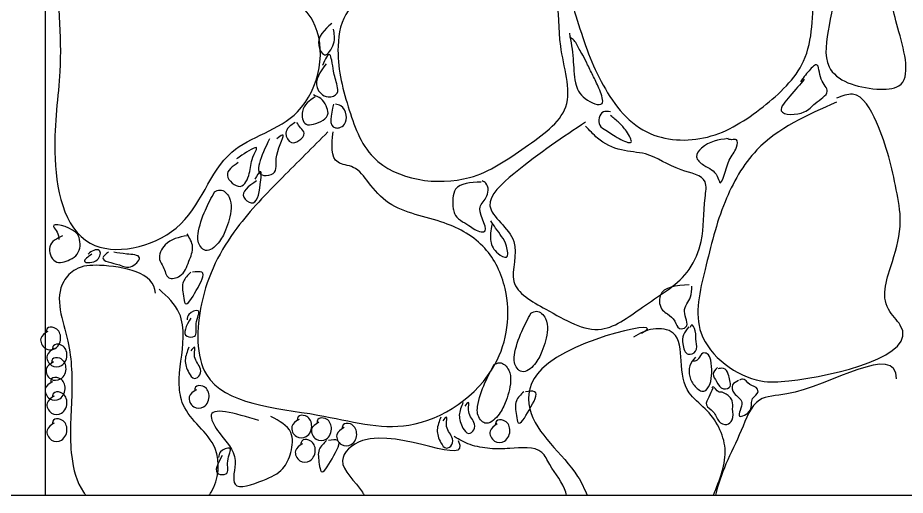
# Model space of a CAD drawing. Extents: x 152 to 700, y -120 to 84.
# Drawn here: x 220.323 to 221.057, y 72.817 to 73.212 of the extents above; entities that cross this region are included whole.
import ezdxf

# ---------------------------------------------------------------- set-up
doc = ezdxf.new("R2010")
doc.units = 0
doc.header["$LTSCALE"] = 0.03
doc.layers.get('0').update_dxf_attribs({"linetype": 'CONTINUOUS'})
doc.layers.add('MUEBLES', color=8, linetype='CONTINUOUS')

msp = doc.modelspace()

# ---------------------------------------------------------------- linework, layer by layer
at = {"ltscale": 0.03}
for p, q in [((220.34528, 73.77313), (220.34528, 72.8168)), ((219.58904, 72.8168), (233.02815, 72.8168))]:
    msp.add_line(p, q, dxfattribs=at)
at = {"layer": 'MUEBLES', "ltscale": 0.03}
for points, start_tangent in [([(220.44525, 73.32186), (220.39086, 73.32604), (220.36576, 73.32186), (220.35321, 73.26336), (220.35739, 73.16725), (220.35321, 73.1004), (220.38249, 73.02518), (220.45362, 73.03772), (220.49964, 73.1004), (220.55404, 73.13383), (220.56659, 73.20904), (220.53312, 73.23829), (220.49964, 73.255), (220.46199, 73.28425), (220.46199, 73.30097), (220.45362, 73.31768), (220.41597, 73.3344)], (0.986426, -0.164209)), ([(220.85109, 73.3344), (220.80507, 73.28843), (220.77997, 73.26336), (220.78415, 73.21322), (220.80507, 73.1589), (220.84273, 73.11711), (220.89293, 73.11293), (220.93896, 73.138), (220.97243, 73.17561), (220.9808, 73.23411), (220.98498, 73.29261), (220.9808, 73.31768), (220.95151, 73.33022), (220.9264, 73.3135), (220.86365, 73.30933), (220.84273, 73.3344)], (0.894674, 0.446719)), ([(220.69629, 73.29679), (220.667, 73.26754), (220.62935, 73.23829), (220.59587, 73.2174), (220.58751, 73.18815), (220.59587, 73.138), (220.61679, 73.09622), (220.69629, 73.0795), (220.74231, 73.10458), (220.77578, 73.138), (220.7716, 73.18815), (220.76742, 73.22993), (220.73394, 73.27172), (220.70466, 73.28425), (220.70047, 73.29261)], (-0.447682, 0.894193)), ([(220.58222, 73.20671), (220.57163, 73.18857), (220.57617, 73.18101), (220.58374, 73.19008), (220.58374, 73.20218)], (0, 1)), ([(220.77885, 73.19868), (220.78186, 73.17769), (220.78386, 73.15769), (220.79187, 73.14469), (220.80589, 73.14069), (220.80388, 73.15169), (220.79888, 73.16269), (220.79387, 73.17269), (220.78987, 73.18069), (220.78686, 73.18569), (220.78186, 73.19368), (220.77885, 73.19568)], (0, 1)), ([(220.57768, 73.17345), (220.57011, 73.1538), (220.5792, 73.14624), (220.58676, 73.14927), (220.58676, 73.15531), (220.58374, 73.16741), (220.58222, 73.17648), (220.58071, 73.18101), (220.57465, 73.17194)], (1, 0)), ([(220.97309, 73.16069), (220.96107, 73.14669), (220.95406, 73.13469), (220.97309, 73.13369), (220.9821, 73.14069), (220.99211, 73.15069), (220.9871, 73.16069), (220.9831, 73.17269), (220.97609, 73.16669), (220.97209, 73.16169), (220.97008, 73.15869)], (0.781302, 0.624153)), ([(220.99978, 73.1417), (220.93388, 73.10222), (220.90753, 73.05944), (220.89105, 73.00351), (220.88776, 72.95086), (220.93718, 72.91138), (220.96024, 72.91138), (221.05249, 72.95744), (221.04261, 72.9706), (221.0459, 73.01009), (221.05249, 73.04299), (221.0492, 73.06932), (221.03272, 73.12525), (221.01295, 73.14829), (220.99978, 73.14499)], (1, 0)), ([(220.5686, 73.14624), (220.558, 73.13415), (220.56103, 73.12356), (220.56708, 73.12356), (220.5792, 73.13264), (220.57768, 73.13868), (220.57314, 73.14473), (220.56708, 73.14775)], (0.707505, -0.706709)), ([(220.8129, 73.13369), (220.80689, 73.13369), (220.80388, 73.12269), (220.80889, 73.11869), (220.8199, 73.11169), (220.82991, 73.10869), (220.82591, 73.11769), (220.8199, 73.12469), (220.8129, 73.13069)], (0.894627, 0.446814)), ([(220.55195, 73.12508), (220.54438, 73.11601), (220.54892, 73.10845), (220.55498, 73.10996), (220.55952, 73.11601), (220.55649, 73.12054), (220.55346, 73.12508)], (0.894665, 0.446738)), ([(220.57914, 73.11711), (220.54148, 73.0795), (220.50383, 73.03772), (220.47454, 72.97504), (220.47872, 72.91654), (220.57077, 72.88311), (220.64608, 72.87476), (220.71721, 72.9249), (220.72558, 72.98758), (220.70884, 73.02101), (220.67537, 73.0419), (220.62935, 73.05861), (220.61261, 73.07533), (220.60006, 73.08786), (220.58751, 73.09204), (220.58332, 73.11711)], (-1, 0)), ([(220.53076, 73.11147), (220.52621, 73.08123), (220.53378, 73.08275), (220.53681, 73.09786), (220.54135, 73.11449), (220.53681, 73.11147)], (1, 0)), ([(220.91001, 73.11169), (220.88799, 73.10369), (220.88398, 73.09669), (220.88999, 73.08969), (220.901, 73.08069), (220.903, 73.07569), (220.91101, 73.09369), (220.91702, 73.10469), (220.91702, 73.11069), (220.91301, 73.11069), (220.90901, 73.11169)], (0.980646, 0.19579)), ([(220.52016, 73.0767), (220.50956, 73.06309), (220.51562, 73.05856), (220.52319, 73.07368), (220.52319, 73.08426), (220.51864, 73.07821)], (0.894659, -0.446749)), ([(220.70577, 73.07569), (220.68474, 73.0697), (220.68274, 73.0537), (220.68374, 73.0497), (220.69575, 73.0397), (220.70577, 73.0347), (220.70777, 73.0347), (220.70477, 73.0537), (220.70977, 73.0627), (220.70977, 73.0747), (220.70677, 73.07669)], (-1, 0)), ([(220.3597, 73.03134), (220.3491, 73.02227), (220.35365, 73.01018), (220.36576, 73.01169), (220.37181, 73.01623), (220.37332, 73.02983), (220.3703, 73.03437), (220.35213, 73.0389), (220.35516, 73.03437), (220.35667, 73.02832)], (0.707637, 0.706576)), ([(220.71478, 73.0407), (220.71378, 73.0267), (220.71978, 73.0167), (220.72679, 73.0137), (220.72679, 73.0227), (220.72279, 73.0307), (220.71778, 73.0377), (220.71378, 73.0437)], (-0.555207, -0.831712)), ([(220.38392, 73.01623), (220.37787, 73.01018), (220.38846, 73.01169), (220.38998, 73.01925), (220.38544, 73.01925), (220.38089, 73.01623)], (1, 0)), ([(220.39754, 73.01774), (220.393, 73.0132), (220.40663, 73.00716), (220.41571, 73.00564), (220.42328, 73.0132), (220.41268, 73.01623), (220.40209, 73.01774)], (-0.707433, -0.70678)), ([(220.46566, 73.00111), (220.45961, 72.99355), (220.45961, 72.98146), (220.46112, 72.97541), (220.47021, 72.98599), (220.47475, 73.00111), (220.46718, 73.00111)], (0.948794, -0.315894)), ([(220.46566, 72.96331), (220.46264, 72.9482), (220.46869, 72.9482), (220.47021, 72.95878), (220.47172, 72.96936), (220.46415, 72.96634), (220.46264, 72.9618)], (0.707566, 0.706648)), ([(220.87755, 72.95594), (220.87312, 72.9495), (220.87271, 72.94185), (220.87715, 72.93339), (220.8832, 72.93581), (220.8836, 72.94386), (220.88279, 72.95272), (220.87997, 72.95755), (220.87876, 72.95554)], (0, -1)), ([(220.3476, 72.9523), (220.34165, 72.94636), (220.34537, 72.93818), (220.35356, 72.93818), (220.35802, 72.94785), (220.35281, 72.95528), (220.34686, 72.95453), (220.34612, 72.95156)], (0.970224, 0.242208)), ([(220.35281, 72.93818), (220.34686, 72.93224), (220.35058, 72.92406), (220.35877, 72.92406), (220.36323, 72.93372), (220.35802, 72.94116), (220.35207, 72.94041), (220.35132, 72.93744)], (0.970224, 0.242208)), ([(220.46415, 72.93913), (220.46112, 72.92854), (220.46415, 72.91796), (220.46869, 72.91342), (220.47323, 72.91645), (220.47323, 72.9225), (220.46869, 72.93308), (220.46869, 72.93913), (220.46566, 72.9361)], (0.707637, 0.706576)), ([(220.35207, 72.92704), (220.34612, 72.92109), (220.34984, 72.91291), (220.35802, 72.91291), (220.36249, 72.92258), (220.35728, 72.93001), (220.35132, 72.92927), (220.35058, 72.92629)], (0.970224, 0.242208)), ([(220.8832, 72.93098), (220.87836, 72.92373), (220.87836, 72.91487), (220.88279, 72.90682), (220.89005, 72.90279), (220.89489, 72.90843), (220.8965, 72.91809), (220.89569, 72.92856), (220.89287, 72.93379), (220.88924, 72.9342), (220.88561, 72.92977), (220.884, 72.92816), (220.88078, 72.92775)], (0.610156, 0.792282)), ([(220.35132, 72.91068), (220.34537, 72.90474), (220.34909, 72.89656), (220.35728, 72.89656), (220.36174, 72.90623), (220.35653, 72.91366), (220.35058, 72.91291), (220.34984, 72.90994)], (0.970224, 0.242208)), ([(220.47039, 72.904), (220.46444, 72.89805), (220.46816, 72.88988), (220.47635, 72.88988), (220.48081, 72.89954), (220.4756, 72.90697), (220.46965, 72.90623), (220.4689, 72.90325)], (0.970224, 0.242208)), ([(220.89731, 72.9052), (220.89408, 72.89796), (220.89207, 72.89151), (220.89771, 72.88588), (220.90255, 72.87782), (220.909, 72.87541), (220.91343, 72.87903), (220.91384, 72.88829), (220.91343, 72.89474), (220.91142, 72.89796), (220.9086, 72.90037), (220.90376, 72.90198), (220.90255, 72.90198), (220.89731, 72.90641), (220.8965, 72.9052)], (1, 0)), ([(220.91868, 72.91165), (220.91384, 72.90802), (220.91505, 72.90118), (220.9215, 72.89353), (220.91948, 72.88225), (220.92835, 72.88709), (220.93037, 72.89675), (220.9348, 72.90239), (220.9344, 72.9044), (220.92795, 72.90843), (220.9219, 72.91286), (220.91948, 72.91205)], (0.447452, 0.894308)), ([(220.35281, 72.89879), (220.34686, 72.89285), (220.35058, 72.88467), (220.35877, 72.88467), (220.36323, 72.89433), (220.35802, 72.90177), (220.35207, 72.90102), (220.35132, 72.89805)], (0.970224, 0.242208)), ([(220.74101, 72.90235), (220.73496, 72.8948), (220.73496, 72.8827), (220.73647, 72.87665), (220.74555, 72.88724), (220.75009, 72.90235), (220.74253, 72.90235)], (0.948794, -0.315894)), ([(220.69082, 72.89355), (220.68779, 72.88296), (220.69082, 72.87238), (220.69536, 72.86785), (220.6999, 72.87087), (220.6999, 72.87692), (220.69536, 72.8875), (220.69536, 72.89355), (220.69233, 72.89052)], (0.707637, 0.706576)), ([(220.52205, 72.87847), (220.48252, 72.88176), (220.4891, 72.8686), (220.50228, 72.84557), (220.50228, 72.82582), (220.52535, 72.82911), (220.54182, 72.83899), (220.54841, 72.85215), (220.54841, 72.8686), (220.53194, 72.88176)], (0, 1)), ([(220.35281, 72.8765), (220.34686, 72.87055), (220.35058, 72.86238), (220.35877, 72.86238), (220.36323, 72.87204), (220.35802, 72.87947), (220.35207, 72.87873), (220.35132, 72.87575)], (0.970224, 0.242208)), ([(220.55523, 72.87947), (220.54928, 72.87352), (220.553, 72.86535), (220.56118, 72.86535), (220.56565, 72.87501), (220.56044, 72.88244), (220.55448, 72.8817), (220.55374, 72.87873)], (0.970224, 0.242208)), ([(220.5716, 72.87724), (220.56565, 72.87129), (220.56937, 72.86312), (220.57755, 72.86312), (220.58202, 72.87278), (220.57681, 72.88021), (220.57086, 72.87947), (220.57011, 72.8765)], (0.970224, 0.242208)), ([(220.67256, 72.88139), (220.66954, 72.87081), (220.67256, 72.86023), (220.6771, 72.85569), (220.68164, 72.85872), (220.68164, 72.86476), (220.6771, 72.87534), (220.6771, 72.88139), (220.67408, 72.87837)], (0.707637, 0.706576)), ([(220.71916, 72.87572), (220.71321, 72.86977), (220.71693, 72.8616), (220.72512, 72.8616), (220.72958, 72.87126), (220.72437, 72.87869), (220.71842, 72.87795), (220.71767, 72.87498)], (0.970224, 0.242208)), ([(220.59244, 72.87278), (220.58648, 72.86683), (220.59021, 72.85866), (220.59839, 72.85866), (220.60286, 72.86832), (220.59765, 72.87575), (220.59169, 72.87501), (220.59095, 72.87204)], (0.970224, 0.242208)), ([(220.55821, 72.8594), (220.55225, 72.85346), (220.55597, 72.84528), (220.56416, 72.84528), (220.56862, 72.85494), (220.56341, 72.86238), (220.55746, 72.86163), (220.55672, 72.85866)], (0.970224, 0.242208)), ([(220.57803, 72.86213), (220.57198, 72.85457), (220.57198, 72.84247), (220.57349, 72.83643), (220.58258, 72.84701), (220.58712, 72.86213), (220.57955, 72.86213)], (0.948794, -0.315894)), ([(220.49171, 72.8496), (220.48868, 72.83448), (220.49474, 72.83448), (220.49625, 72.84507), (220.49777, 72.85565), (220.4902, 72.85263), (220.48868, 72.84809)], (0.707566, 0.706648))]:
    msp.add_spline(points, degree=3, dxfattribs=dict(at, start_tangent=start_tangent))
for points, end_tangent in [([(221.01985, 73.31274), (221.00145, 73.24449), (220.99357, 73.20512), (220.99357, 73.171), (221.03299, 73.15263), (221.05139, 73.15525), (221.05139, 73.19987), (221.04613, 73.24449), (221.04876, 73.27336), (221.03299, 73.29436), (221.03299, 73.30486), (221.02511, 73.30749), (221.02248, 73.31011)], (-0.034513, 0.999404)), ([(220.90134, 72.92252), (220.89771, 72.91688), (220.90053, 72.91084), (220.90618, 72.9048), (220.91182, 72.90682), (220.91142, 72.91165), (220.91021, 72.91688), (220.90618, 72.92171), (220.90376, 72.92171), (220.90174, 72.92131)], (-0.152121, -0.988362))]:
    msp.add_spline(points, degree=3, dxfattribs=dict(at, end_tangent=end_tangent))
for points in [[(220.58374, 73.14019), (220.58525, 73.12054), (220.58828, 73.12054), (220.59282, 73.12356), (220.59433, 73.13112), (220.58979, 73.13868), (220.58525, 73.14019)], [(220.79221, 73.12525), (220.73291, 73.08248), (220.71314, 73.05615), (220.73291, 73.02654), (220.73291, 72.99364), (220.75927, 72.9706), (220.80539, 72.95415), (220.84163, 72.97389), (220.87787, 73.00351), (220.88776, 73.02654), (220.89105, 73.06273), (220.89105, 73.0759), (220.87128, 73.08577), (220.84163, 73.09893), (220.82186, 73.10222), (220.8021, 73.11209), (220.79221, 73.12196)], [(220.50502, 73.09182), (220.49594, 73.08123), (220.50653, 73.07216), (220.5141, 73.08275), (220.51713, 73.09635), (220.52016, 73.10391), (220.50805, 73.09786), (220.50351, 73.09484)], [(220.48534, 73.06763), (220.47777, 73.05251), (220.47172, 73.03286), (220.47172, 73.02681), (220.47777, 73.01925), (220.48837, 73.0253), (220.49443, 73.03588), (220.49897, 73.05402), (220.49745, 73.06309), (220.48988, 73.06914), (220.48534, 73.06763)], [(220.46264, 73.03134), (220.44447, 73.02379), (220.43993, 73.01169), (220.44296, 73.00564), (220.4475, 72.99657), (220.45658, 72.99809), (220.46415, 73.01018), (220.46718, 73.02227), (220.46264, 73.03286)], [(220.87797, 72.9907), (220.85394, 72.9817), (220.85595, 72.9697), (220.85995, 72.9667), (220.86596, 72.9607), (220.86996, 72.95471), (220.87497, 72.95571), (220.87397, 72.9687), (220.87897, 72.9807), (220.87998, 72.9897)], [(220.747, 72.96735), (220.73943, 72.95224), (220.73338, 72.93258), (220.73338, 72.92654), (220.73943, 72.91898), (220.75003, 72.92502), (220.75608, 72.93561), (220.76062, 72.95375), (220.75911, 72.96282), (220.75154, 72.96887), (220.747, 72.96735)], [(220.71657, 72.92481), (220.70901, 72.9097), (220.70295, 72.89004), (220.70295, 72.88399), (220.70901, 72.87644), (220.7196, 72.88248), (220.72566, 72.89307), (220.7302, 72.91121), (220.72868, 72.92028), (220.72112, 72.92633), (220.71657, 72.92481)]]:
    msp.add_spline(points, degree=3, dxfattribs=at)
for points, knots in [([(220.43639, 72.98376), (220.43639, 73.00095), (220.3994, 73.00801), (220.37167, 73.00649), (220.35023, 72.9847), (220.36723, 72.94435), (220.368, 72.89741), (220.36425, 72.8551), (220.37143, 72.82665), (220.37829, 72.81759), (220.37894, 72.8168)], [0, 0, 0, 0, 0.0515568, 0.0715963, 0.085565, 0.135031, 0.1812145, 0.2305707, 0.2617911, 0.2648801, 0.2648801, 0.2648801, 0.2648801]), ([(220.48089, 72.8168), (220.48146, 72.81759), (220.48881, 72.82863), (220.49222, 72.86205), (220.45971, 72.8814), (220.45419, 72.916), (220.46104, 72.94056), (220.45784, 72.97029), (220.44622, 72.98102), (220.43968, 72.98705)], [0.3769363, 0.3769363, 0.3769363, 0.3769363, 0.3798349, 0.4161795, 0.4609542, 0.4777331, 0.5173554, 0.5373704, 0.563083, 0.563083, 0.563083, 0.563083]), ([(220.83834, 72.95086), (220.86444, 72.9639), (220.75043, 72.94131), (220.73978, 72.8751), (220.77926, 72.8475), (220.79129, 72.82217), (220.79355, 72.8168)], [0, 0, 0, 0, 0.0875273, 0.1218846, 0.1903831, 0.2082403, 0.2082403, 0.2082403, 0.2082403]), ([(220.89797, 72.8168), (220.9029, 72.82945), (220.91368, 72.8545), (220.89679, 72.8854), (220.87364, 72.9022), (220.87105, 72.92593), (220.87019, 72.95287), (220.84699, 72.95594), (220.83692, 72.95041), (220.83175, 72.94757)], [0.3733436, 0.3733436, 0.3733436, 0.3733436, 0.4131624, 0.4499597, 0.4685857, 0.4957212, 0.5196782, 0.5364769, 0.5542149, 0.5542149, 0.5542149, 0.5542149]), ([(221.0494, 72.91312), (221.0494, 72.94364), (220.98062, 72.89778), (220.93182, 72.89952), (220.92105, 72.86866), (220.90812, 72.84403), (220.90186, 72.82575), (220.89963, 72.8168)], [0, 0, 0, 0, 0.0915609, 0.1147852, 0.1441361, 0.1745432, 0.2020232, 0.2020232, 0.2020232, 0.2020232]), ([(220.68678, 72.86202), (220.69858, 72.83845), (220.62172, 72.88229), (220.58244, 72.84297), (220.60285, 72.8279), (220.60868, 72.81762), (220.6091, 72.8168)], [0, 0, 0, 0, 0.0790713, 0.1023532, 0.1334061, 0.1360836, 0.1360836, 0.1360836, 0.1360836]), ([(220.77636, 72.8168), (220.77619, 72.81762), (220.77389, 72.82668), (220.76447, 72.8373), (220.75471, 72.85829), (220.73225, 72.85511), (220.7132, 72.85497), (220.69694, 72.85762), (220.68777, 72.86286), (220.68349, 72.86531)], [0.4569574, 0.4569574, 0.4569574, 0.4569574, 0.4595845, 0.4861214, 0.4979896, 0.5245524, 0.5410258, 0.5578234, 0.5725541, 0.5725541, 0.5725541, 0.5725541])]:
    msp.add_open_spline(points, degree=3, knots=knots, dxfattribs=at)

doc.saveas('drawing.dxf')
